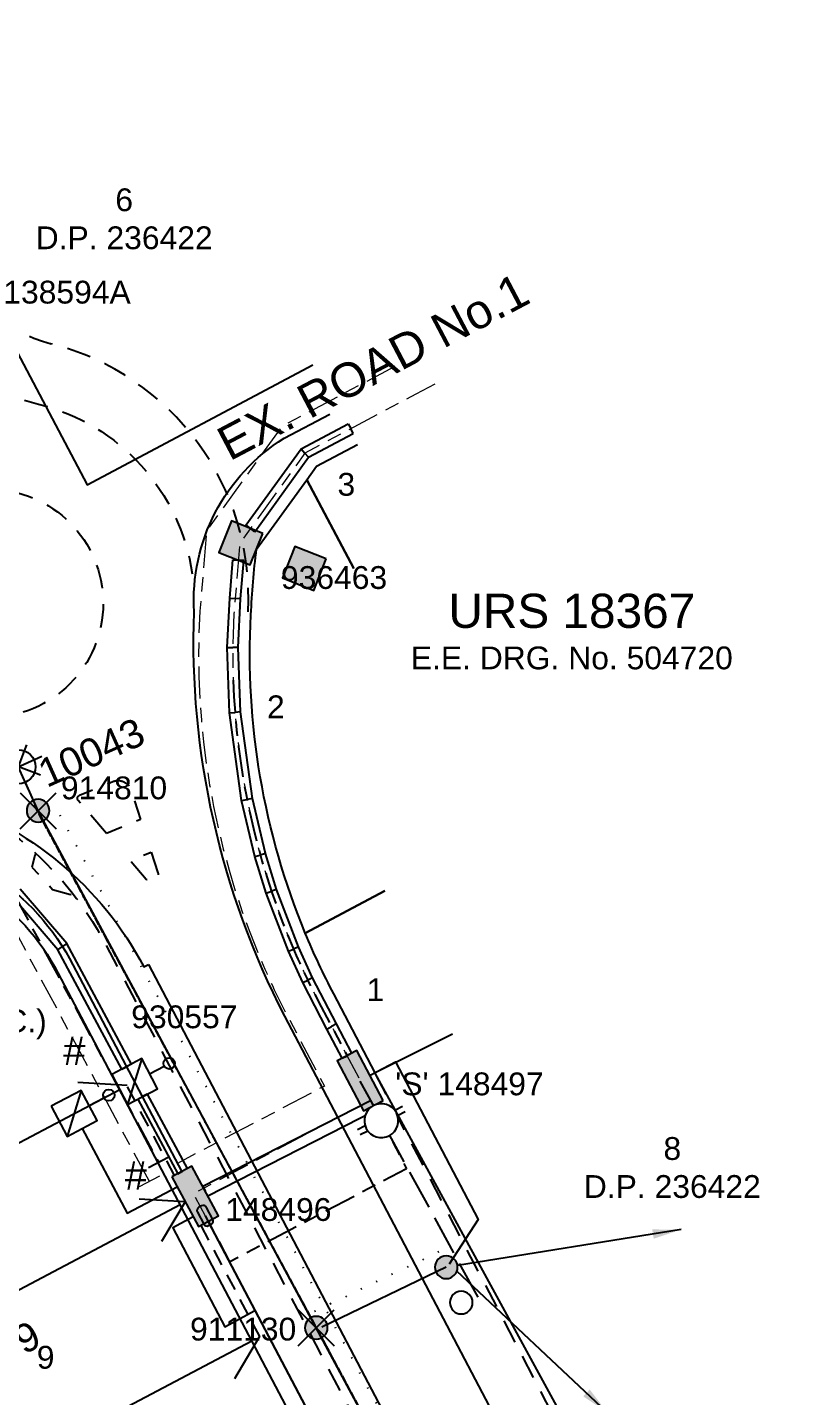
# Model space of a CAD drawing. Header units: metres. Extents: x 303535 to 303956, y 6270025 to 6270431.
# Drawn here: x 303746.4 to 303813.1, y 6270299.5 to 6270419.6 of the extents above; entities that cross this region are included whole.
import ezdxf
from ezdxf.enums import TextEntityAlignment as Align

# ---------------------------------------------------------------- set-up
doc = ezdxf.new("R2010")
doc.units = ezdxf.units.M
doc.header["$LTSCALE"] = 0.7
for name, pattern in [('A', [0]), ('Cable Exist OH', [1, 1, 0]), ('Cable Exist UG', [8.2, 4, -1.2, 1.8, -1.2]), ('Cable Remove', [2, 0, -2]), ('CENTERX2', [101.6, 63.5, -12.7, 12.7, -12.7]), ('Dash', [5, 3, -2]), ('IE Trench LV', [6.5, 5, -1.5])]:
    doc.linetypes.add(name, pattern=pattern)
doc.layers.get('0').update_dxf_attribs({"color": 6})
for name, color, linetype in [('_User Miscellaneous1', 3, 'Continuous'), ('_User Miscellaneous11', 7, 'Continuous'), ('_User Miscellaneous6', 7, 'Continuous'), ('_User Miscellaneous7', 150, 'Continuous'), ('_User Miscellaneous8', 7, 'Continuous'), ('_User Miscellaneous9', 8, 'Continuous'), ('_User_HV_Exist', 7, 'Continuous'), ('_User_LV_Exist', 7, 'Continuous'), ('Cadastre Developer_SP_NEW', 4, 'Continuous'), ('Cadastre Land Parcels_SP_EXT', 4, 'Continuous'), ('Cadastre Roads_SP_NEW', 8, 'Continuous'), ('Equip_HV_NEW', 1, 'Continuous'), ('Equip_LV_NEW', 5, 'Continuous'), ('Equip_SP_HV_NEW', 7, 'Continuous'), ('Equip_SP_SL_MOD', 70, 'Continuous'), ('Mains_HV_EXT', 12, 'Continuous'), ('Mains_HV_NEW_U72', 2, 'Continuous'), ('Mains_LV_EXT', 160, 'Continuous'), ('Mains_LV_NEW_R6', 2, 'Continuous'), ('Mains_LV_NEW_R94', 2, 'Continuous'), ('Mains_LV_NEW_T84', 2, 'Continuous'), ('Mains_SL_EXT', 70, 'Continuous'), ('OH_Details_SP_MISC', 6, 'Continuous'), ('Services_SP_NEW_UG', 2, 'Continuous'), ('SupportsOH_SP_TR_HV_LV_SL_EXT', 7, 'Continuous'), ('SupportsOH_SP_TR_HV_LV_SL_MOD', 70, 'Continuous'), ('SupportsOH_SP_TR_HV_LV_SL_NEW', 2, 'Continuous'), ('SupportsUG_SP_LV_EXT', 7, 'Continuous'), ('SupportsUG_SP_LV_SL_EXT', 7, 'Continuous'), ('SupportsUG_SP_LV_SL_NEW', 2, 'Continuous'), ('Trench_SP_NEW', 2, 'Continuous'), ('UG_Details_SP_MISC', 7, 'Continuous')]:
    doc.layers.add(name, color=color, linetype=linetype)
doc.layers.add('_User Miscellaneous5', color=7, linetype='Continuous', lineweight=35)
doc.layers.add('_User Notes', color=7, linetype='Continuous', plot=False)
doc.layers.add('Features_HIDE', color=1, linetype='Continuous', plot=False)
doc.styles.add('ARIAL', font='arial.ttf', dxfattribs={"height": 2})
doc.styles.add('ARIAL 2.5', font='arial.ttf', dxfattribs={"height": 2.5})
doc.styles.add('COLUMN_LABEL', font='arial.ttf')
doc.styles.add('iecARIAL', font='arial.ttf', dxfattribs={"height": 2})
doc.styles.add('POLE_LABEL', font='arial.ttf')
doc.styles.add('SL_LABEL', font='arial.ttf')
doc.styles.get("Standard").update_dxf_attribs({"font": 'arial.ttf'})
doc.styles.add('style1', font='iso3098b.shx')
doc.styles.add('SWG_LABEL', font='arial.ttf')
doc.styles.add('SWITCH_LABEL', font='arial.ttf', dxfattribs={"height": 2.5})
doc.linetypes.add('Cable 1', pattern='A,10,-0.1,["//",style1,S=2.5,R=0,X=0.35,Y=-1.25],-5', length=15.1)
doc.linetypes.add('Cable New UG', pattern='A,8,-1,["x",style1,S=3.5,R=0,X=0.35,Y=-1],-3.5', length=12.5)
doc.linetypes.add('Cable Z', pattern='A,8,-1,["Z",Standard,S=2.5,R=0,X=0.35,Y=-1.25],-3.5', length=12.5)
doc.linetypes.add('IE Trench HV', pattern='A,8,-2,["/",style1,S=2.5,R=0,X=0.1,Y=-1],-4.5', length=14.5)
doc.dimstyles.new('DIM 1000', dxfattribs={"dimtxt": 2.5, "dimasz": 2.5, "dimexe": 1, "dimexo": 1, "dimgap": 1, "dimtad": 1, "dimdec": 0, "dimzin": 0, "dimdsep": 46, "dimtxsty": 'ARIAL 2.5', "dimcen": 1, "dimclrd": 3, "dimclre": 3, "dimclrt": 7, "dimadec": 0, "dimazin": 0, "dimtfac": 1, "dimtdec": 0, "dimtix": 1, "dimtmove": 0, "dimatfit": 3, "dimfxl": 1, "dimtolj": 1, "dimtzin": 0, "dimarcsym": 0})

# ---------------------------------------------------------------- blocks, each defined once
blk = doc.blocks.new('POLE_EXT')
blk.add_hatch(color=256).paths.add_polyline_path([(-1, 0, 1), (1, 0, 1)])
blk.add_lwpolyline([(-1, 0, 1), (1, 0, 1)], format="xyb", close=True)
for tag, height, flags, p in [('pNumber', 2.5, 8, (-17.84, 2.07)), ('OWNED_BY', 0.2, 9, (1.35, -0.4)), ('SPECIAL_USE', 0.2, 9, (1.35, -0.8)), ('STATE', 0.2, 9, (1.35, -1)), ('PARENT', 0.2, 9, (1.35, -0.6)), ('USAGE', 0.2, 9, (1.35, -1.2)), ('cLV', 0.2, 9, (1.35, -1.4)), ('hDepth', 0.2, 9, (1.35, -1.6)), ('hDia', 0.2, 9, (1.35, -1.8)), ('cHV', 0.2, 9, (1.35, -2)), ('LBRACKET', 0.2, 9, (1.35, -2.2)), ('LExisting', 0.2, 9, (1.35, -2.4)), ('cLinedev', 0.2, 9, (1.35, -3.4)), ('LANTNUMBER', 0.2, 9, (1.35, -2.6)), ('LOther', 0.2, 9, (1.35, -2.8)), ('LRemove', 0.2, 9, (1.35, -3)), ('LEGEND', 0.2, 9, (1.35, -3.2)), ('LOCATION', 0.2, 9, (1.35, -3.6)), ('pExisting', 0.2, 9, (1.35, -3.8)), ('pFooting', 0.2, 9, (1.35, -4.4)), ('pNew', 0.2, 9, (1.35, -4.6)), ('PFNUMBER', 0.2, 9, (1.35, -4)), ('NEWPFNUMBER', 0.2, 9, (1.35, -4.2)), ('pRelocate', 0.2, 9, (1.35, -5)), ('pRemove', 0.2, 9, (1.35, -5.2)), ('pReplace', 0.2, 9, (1.35, -5.4)), ('pStay', 0.2, 9, (1.35, -5.6)), ('pType', 0.2, 9, (1.35, -5.8)), ('cspan', 0.2, 9, (1.35, -6)), ('STREETNAME', 0.2, 9, (1.35, -6.2)), ('SUBURB', 0.2, 9, (1.35, -6.4)), ('OPERATED_BY', 0.2, 9, (1.36, -7.01)), ('NOTES', 0.2, 9, (1.35, -6.6)), ('MAINTAINED_BY', 0.2, 9, (1.36, -6.81))]:
    blk.add_attdef(tag, text='', height=height, dxfattribs=dict(flags=flags)).set_placement(p, align=Align.MIDDLE_LEFT)
at = {"style": 'POLE_LABEL', "flags": 9}
for tag, height, p in [('ASSET_NUM', 2.5, (2, 2)), ('STRUCTURE_PLANT_NUMBER', 0.2, (1.35, 0.03)), ('STREET_CODE', 0.2, (1.35, -0.2))]:
    blk.add_attdef(tag, text='', height=height, dxfattribs=at).set_placement(p, align=Align.MIDDLE_LEFT)
at = {"flags": 1}
blk.add_attdef('Z', (1.35, -7.33), '', height=0.2, dxfattribs=at)
blk = doc.blocks.new('PILLAR_EXT')
blk.add_hatch(color=256).paths.add_polyline_path([(-2.475, 2.49), (-2.475, 0.51), (2.475, 0.51), (2.475, 2.49)])
blk.add_lwpolyline([(-2.475, 0.51), (2.475, 0.51), (2.475, 2.49), (-2.475, 2.49)], close=True)
for tag, p, flags in [('OWNED_BY', (0, 1.3), 9), ('STATE', (0, 1.1), 9), ('SUPPORT_TYPE', (0, 0.9), 9), ('USAGE', (0, 0.7), 9), ('LEGEND', (0, 0.5), 9), ('LOCATION', (0, 0.3), 9), ('NOTES', (0, 0.1), 9), ('PARENT', (0, -0.1), 9), ('STREETNAME', (0, -0.3), 9), ('SUBURB', (0, -0.5), 1)]:
    blk.add_attdef(tag, p, '', height=0.2, dxfattribs=dict(flags=flags))
at = {"layer": '_User Miscellaneous6', "style": 'ARIAL', "flags": 8}
blk.add_attdef('ASSET_NUM', text='', height=2, dxfattribs=at).set_placement((1.5, 7.5), align=Align.TOP_LEFT)
blk = doc.blocks.new('*U62')
at = {"layer": '_User Miscellaneous7', "lineweight": -3}
for points in [[(0, -3.03), (0, -1.58)], [(-1.49, -3.03), (1.5, -6.01)]]:
    blk.add_lwpolyline(points, dxfattribs=at)
blk.add_lwpolyline([(-1.49, -6), (1.49, -6), (1.49, -3.03), (-1.49, -3.03)], close=True, dxfattribs=at)
blk.add_circle((0, -1.08), 0.5, dxfattribs=at)
at = {"layer": '_User Miscellaneous8', "color": 2, "lineweight": -3}
blk.add_lwpolyline([(-1.49, 0), (1.49, 0), (1.49, 2.97), (-1.49, 2.97)], close=True, dxfattribs=at)
at = {"layer": '_User Miscellaneous9', "color": 2, "lineweight": -3}
blk.add_lwpolyline([(-1.49, 2.97), (1.5, -0.01)], dxfattribs=at)
at = {"style": 'POLE_LABEL', "flags": 9}
blk.add_attdef('STRUCTURE_PLANT_NUMBER', text='', height=0.2, dxfattribs=at).set_placement((1.64, 1.73), align=Align.MIDDLE_LEFT)
for tag, flags, p in [('STREET_CODE', 9, (1.64, 1.49)), ('COLUMN_TYPE', 9, (1.64, 1.29)), ('OWNED_BY', 9, (1.64, 1.09)), ('OPERATED_BY', 9, (1.64, 0.89)), ('STATE', 9, (1.64, 0.49)), ('MAINTAINED_BY', 9, (1.64, 0.69)), ('USAGE', 9, (1.64, 0.29)), ('LEGEND', 9, (1.64, 0.09)), ('SUBURB', 9, (1.64, -0.31)), ('STREETNAME', 9, (1.64, -0.51)), ('PARENT', 9, (1.64, -0.11)), ('LOCATION', 9, (1.64, -0.71)), ('NOTES', 9, (1.64, -0.91)), ('LABEL_ALIGNMENT', 9, (1.64, -1.11)), ('Z', 1, (1.64, -1.31))]:
    blk.add_attdef(tag, text='', height=0.2, dxfattribs=dict(flags=flags)).set_placement(p, align=Align.MIDDLE_LEFT)
at = {"layer": '_User Miscellaneous5', "style": 'ARIAL', "flags": 8}
blk.add_attdef('ASSET_NUM', text='', height=2, dxfattribs=at).set_placement((2, 3.49), align=Align.MIDDLE_LEFT)
blk = doc.blocks.new('*U61')
at = {"layer": '_User Miscellaneous8', "color": 2}
blk.add_line((0, 0), (0, 1.45), dxfattribs=at)
blk.add_circle((0, 1.95), 0.5, dxfattribs=at)
for tag, p, flags in [('Z', (0, 0), 1), ('OPERATED_BY', (0, -9.61), 9)]:
    blk.add_attdef(tag, p, '', height=0.2, dxfattribs=dict(flags=flags))
at = {"style": 'SL_LABEL', "flags": 9}
blk.add_attdef('STREET_CODE', text='', height=0.2, dxfattribs=at).set_placement((0, -0.2), align=Align.MIDDLE_LEFT)
at = {"flags": 9}
for tag, p in [('CONSTRUCTED_VOLTAGE', (0, -0.4)), ('CONTROL_TYPE', (0, -0.6)), ('LANTERN_PURPOSE', (0, -0.8)), ('LANTERN_TYPE', (0, -1)), ('NO_PHASES', (0, -1.2)), ('OPERATING_VOLTAGE', (0, -1.4)), ('ORIENTATION', (0, -1.6)), ('OWNED_BY', (0, -1.8)), ('STATE', (0, -2)), ('CEXIST', (0, -2.4)), ('USAGE', (0, -2.2)), ('CNEW', (0, -2.6)), ('CNUMBER', (0, -2.8)), ('CREMOVE', (0, -3)), ('CREPLACE', (0, -3.2)), ('LKINGHEIGHT', (0, -3.4)), ('LBRACKET', (0, -3.6)), ('LBRACKETVOCAB', (0, -3.8)), ('LCATEGORY', (0, -4)), ('LCHARGE1', (0, -4.2)), ('LCHARGE1PERCENT', (0, -4.4)), ('LCHARGE2', (0, -4.6)), ('LCHARGE2PERCENT', (0, -4.8)), ('LCHARGE3', (0, -5)), ('LCHARGE3PERCENT', (0, -5.2)), ('LEXIST', (0, -5.4)), ('LLAMP', (0, -5.6)), ('LLAMPVOCAB', (0, -5.8)), ('LMAST', (0, -6)), ('LMASTVOCAB', (0, -6.2)), ('LNEW', (0, -6.4)), ('LANTNUMBER', (0, -6.6)), ('LOUTREACH', (0, -7)), ('LOUTREACHVOCAB', (0, -7.2)), ('LRATECODE', (0, -7.4)), ('LREMOVE', (0, -7.6)), ('LREPLACE', (0, -7.8)), ('LTYPE', (0, -8)), ('LTYPEVOCAB', (0, -8.2)), ('LEGEND', (0, -8.4)), ('SUBURB', (0, -8.6)), ('STREETNAME', (0, -8.8)), ('LOCATION', (0, -9)), ('NOTES', (0, -9.2)), ('MAINTAINED_BY', (0, -9.86))]:
    blk.add_attdef(tag, text='', height=0.2, dxfattribs=at).set_placement(p, align=Align.MIDDLE_LEFT)
at = {"layer": '_User Notes', "style": 'SL_LABEL', "flags": 8}
blk.add_attdef('ASSET_NUM', text='', height=2.5, dxfattribs=at).set_placement((2, 2), align=Align.MIDDLE_LEFT)
at = {"layer": '_User Notes', "flags": 8}
blk.add_attdef('LNUMBER', text='', height=2.5, dxfattribs=at).set_placement((1.2, -2.8), align=Align.MIDDLE_LEFT)
blk = doc.blocks.new('POLE_DEL')
h = blk.add_hatch(color=256)
edge = h.paths.add_edge_path()
edge.add_arc((0, 0), 1, 180, 360)
edge.add_arc((0, 0), 1, 0, 180)
blk.add_lwpolyline([(-1, 0, 1), (1, 0, 1)], format="xyb", close=True)
at = {"layer": '_User Miscellaneous11', "color": 2}
for p, q in [((-1.58, 1.58), (1.58, -1.58)), ((-1.58, -1.58), (1.58, 1.58))]:
    blk.add_line(p, q, dxfattribs=at)
for tag, height, flags, p in [('pNumber', 2.5, 8, (0, 2.07)), ('OWNED_BY', 0.2, 9, (0, -0.4)), ('SPECIAL_USE', 0.2, 9, (0, -0.6)), ('STATE', 0.2, 9, (0, -0.8)), ('cLV', 0.2, 9, (0, -1.2)), ('USAGE', 0.2, 9, (0, -1)), ('cHV', 0.2, 9, (0, -1.8)), ('hDepth', 0.2, 9, (0, -1.4)), ('hDia', 0.2, 9, (0, -1.6)), ('LBRACKET', 0.2, 9, (0, -2)), ('LExisting', 0.2, 9, (0, -2.2)), ('LANTNUMBER', 0.2, 9, (0, -2.4)), ('cLinedev', 0.2, 9, (0, -3.2)), ('LOther', 0.2, 9, (0, -2.6)), ('LRemove', 0.2, 9, (0, -2.8)), ('LEGEND', 0.2, 9, (0, -3)), ('pExisting', 0.2, 9, (0, -3.4)), ('PFNUMBER', 0.2, 9, (0, -3.6)), ('NEWPFNUMBER', 0.2, 9, (0, -3.8)), ('pFooting', 0.2, 9, (0, -4)), ('pNew', 0.2, 9, (0, -4.2)), ('pRelocate', 0.2, 9, (0, -4.6)), ('pRemove', 0.2, 9, (0, -4.8)), ('cspan', 0.2, 9, (0, -5.6)), ('SUBURB', 0.2, 9, (0, -5.8)), ('STREETNAME', 0.2, 9, (0, -6)), ('pReplace', 0.2, 9, (0, -5)), ('pStay', 0.2, 9, (0, -5.2)), ('pType', 0.2, 9, (0, -5.4)), ('LOCATION', 0.2, 9, (0, -6.2)), ('NOTES', 0.2, 9, (0, -6.4))]:
    blk.add_attdef(tag, text='', height=height, dxfattribs=dict(flags=flags)).set_placement(p, align=Align.MIDDLE_LEFT)
at = {"flags": 1}
blk.add_attdef('Z', (0, 0), '', height=0.2, dxfattribs=at)
at = {"style": 'POLE_LABEL', "flags": 9}
blk.add_attdef('STREET_CODE', text='', height=0.2, dxfattribs=at).set_placement((0, -0.2), align=Align.MIDDLE_LEFT)
at = {"layer": 'Features_HIDE', "style": 'POLE_LABEL', "flags": 8}
blk.add_attdef('ASSET_NUM', text='', height=2, dxfattribs=at).set_placement((2, 2), align=Align.MIDDLE_LEFT)
blk = doc.blocks.new('A$C1B2C29DD')
at = {"layer": 'Services_SP_NEW_UG', "color": 2, "flags": 128}
for points in [[(0, 0), (-2.1, 3.44)], [(0, 0), (2.1, 3.44)]]:
    blk.add_lwpolyline(points, dxfattribs=at)
blk = doc.blocks.new('*U87')
at = {"layer": 'Services_SP_NEW_UG', "color": 2, "flags": 128}
blk.add_lwpolyline([(-13.5, -0.75), (-15.75, 2.93)], dxfattribs=at)
at = {"layer": 'Services_SP_NEW_UG', "color": 2, "linetype": 'Dash', "ltscale": 0.7, "flags": 128}
blk.add_lwpolyline([(-2.47, -0.75), (-13.5, -0.75)], dxfattribs=at)
blk = doc.blocks.new('*U88')
at = {"layer": 'Services_SP_NEW_UG', "color": 2, "flags": 128}
blk.add_lwpolyline([(11.4, -0.75), (13.65, 2.93)], dxfattribs=at)
at = {"layer": 'Services_SP_NEW_UG', "color": 2, "linetype": 'Dash', "ltscale": 0.7, "flags": 128}
blk.add_lwpolyline([(2.47, -0.75), (11.4, -0.75)], dxfattribs=at)
blk = doc.blocks.new('*U173')
for p, q in [((0, 1.97), (0, 6.47)), ((-1.06, 5.28), (-1.46, 5.68)), ((1.06, 5.28), (1.46, 5.68)), ((-2.25, 4.22), (2.25, 4.22)), ((-1.46, 2.76), (-1.06, 3.16)), ((0, 0), (0, 2.72)), ((1.46, 2.76), (1.06, 3.16)), ((0, 0), (0, 0))]:
    blk.add_line(p, q)
blk.add_circle((0, 4.22), 1.5)
at = {"layer": '_User Miscellaneous11'}
for p, q in [((1.06, 3.16), (-1.06, 5.28)), ((-1.06, 3.16), (1.06, 5.28))]:
    blk.add_line(p, q, dxfattribs=at)
at = {"style": 'iecARIAL', "flags": 8}
blk.add_attdef('ASSET_NUM', (1.5, 1.5), '', height=2.5, dxfattribs=at)
for tag, p, height, flags in [('CONSTRUCTED_VOLTAGE', (0, -0.2), 0.2, 9), ('CONTROL_TYPE', (0, -0.4), 0.2, 9), ('OPERATING_VOLTAGE', (0, -1.2), 0.2, 9), ('ORIENTATION', (0, -1.4), 0.2, 9), ('LANTERN_PURPOSE', (0, -0.6), 0.2, 9), ('LANTERN_TYPE', (0, -0.8), 0.2, 9), ('NO_PHASES', (0, -1), 0.2, 9), ('LNUMBER', (1.2, -2.8), 2.5, 8), ('OWNED_BY', (0, -1.6), 0.2, 9), ('STATE', (0, -1.8), 0.2, 9), ('CEXIST', (0, -2.2), 0.2, 9), ('CNEW', (0, -2.4), 0.2, 9), ('CNUMBER', (0, -2.6), 0.2, 9), ('USAGE', (0, -2), 0.2, 9), ('CREMOVE', (0, -2.8), 0.2, 9), ('CREPLACE', (0, -3), 0.2, 9), ('LKINGHEIGHT', (0, -3.2), 0.2, 9), ('LBRACKET', (0, -3.4), 0.2, 9), ('LBRACKETVOCAB', (0, -3.6), 0.2, 9), ('LCATEGORY', (0, -3.8), 0.2, 9), ('LCHARGE1', (0, -4), 0.2, 9), ('LCHARGE1PERCENT', (0, -4.2), 0.2, 9), ('LCHARGE2', (0, -4.4), 0.2, 9), ('LCHARGE2PERCENT', (0, -4.6), 0.2, 9), ('LCHARGE3', (0, -4.8), 0.2, 9), ('LCHARGE3PERCENT', (0, -5), 0.2, 9), ('LEXIST', (0, -5.2), 0.2, 9), ('LLAMP', (0, -5.4), 0.2, 9), ('LLAMPVOCAB', (0, -5.6), 0.2, 9), ('LMAST', (0, -5.8), 0.2, 9), ('LMASTVOCAB', (0, -6), 0.2, 9), ('LNEW', (0, -6.2), 0.2, 9), ('LANTNUMBER', (0, -6.4), 0.2, 9), ('LOUTREACH', (0, -6.8), 0.2, 9), ('LOUTREACHVOCAB', (0, -7), 0.2, 9), ('LRATECODE', (0, -7.2), 0.2, 9), ('LREMOVE', (0, -7.4), 0.2, 9), ('LREPLACE', (0, -7.6), 0.2, 9), ('LTYPE', (0, -7.8), 0.2, 9), ('LTYPEVOCAB', (0, -8), 0.2, 9), ('LEGEND', (0, -8.2), 0.2, 9), ('LOCATION', (0, -8.4), 0.2, 9), ('NOTES', (0, -8.6), 0.2, 9), ('STREETNAME', (0, -8.8), 0.2, 9), ('SUBURB', (0, -9), 0.2, 1)]:
    blk.add_attdef(tag, p, '', height=height, dxfattribs=dict(flags=flags))
blk = doc.blocks.new('*U156')
for p, q in [((-1.6, 0), (-1.6, 45.09)), ((-1.6, 45.09), (-0.8, 45.09)), ((0, 45.09), (-0.8, 45.09)), ((0, 0), (0, 45.09)), ((-1.6, 0), (-0.8, 0)), ((0, 0), (-0.8, 0))]:
    blk.add_line(p, q)
at = {"style": 'ARIAL'}
blk.add_attdef('SWG_TYPE', text='', height=1.8, rotation=90, dxfattribs=at).set_placement((-0.8, 45.83), align=Align.MIDDLE_LEFT)
blk.add_attdef('SUB_TYPE', text='', height=1.8, rotation=90, dxfattribs=at).set_placement((-0.8, -0.76), align=Align.MIDDLE_RIGHT)
blk = doc.blocks.new('SWG_SIE_SU_NEW')
blk.add_line((5.81, 0.79), (1.59, 1.94))
at = {"linetype": 'A', "lineweight": 0}
for p, q in [((7.98, 0.35), (7.98, -0.37)), ((8.18, -0.58), (8.18, 0.56)), ((8.38, 0.66), (8.38, -0.68)), ((8.58, -0.71), (8.58, 0.69)), ((8.78, 0.66), (8.78, -0.68)), ((8.98, -0.59), (8.98, 0.56)), ((9.18, 0.35), (9.18, -0.38))]:
    blk.add_line(p, q, dxfattribs=at)
at = {"linetype": 'Dash', "ltscale": 0.5}
blk.add_lwpolyline([(3.7, 1.36), (3.7, 4.73), (7.22, 4.73)], dxfattribs=at)
for points in [[(1, 0), (0, 0)], [(6.6, -0.01), (10.1, -0.01)]]:
    blk.add_lwpolyline(points)
for points in [[(1.8, -0.8, 1), (1.8, 0.8, 1)], [(5.8, -0.81, 1), (5.8, 0.79, 1)]]:
    blk.add_lwpolyline(points, format="xyb", close=True)
at = {"linetype": 'A', "lineweight": 0}
blk.add_circle((8.58, -0.01), 0.7, dxfattribs=at)
at = {"style": 'SWG_LABEL', "flags": 8}
blk.add_attdef('ASSET_NUM', text='', height=2, rotation=179.9544, dxfattribs=at).set_placement((-2.4, 0.01), align=Align.MIDDLE_LEFT)
at = {"flags": 1}
blk.add_attdef('Z', (0, 0), '', height=0.2, dxfattribs=at)
at = {"style": 'SWITCH_LABEL', "flags": 9}
blk.add_attdef('STREET_CODE', text='', height=0.2, dxfattribs=at).set_placement((0, 0), align=Align.MIDDLE_LEFT)
at = {"flags": 9}
for tag, p in [('ORIENTATION', (0, -0.2)), ('SUBURB', (0, -0.8)), ('STREETNAME', (0, -1)), ('PARENT', (0, -0.4)), ('USAGE', (0, -0.6)), ('LOCATION', (0, -1.2)), ('OPERATED_BY', (-0.01, -1.84)), ('OWNED_BY', (0, -1.62)), ('MAINTAINED_BY', (-0.01, -2.05)), ('NOTES', (0, -1.4))]:
    blk.add_attdef(tag, text='', height=0.2, dxfattribs=at).set_placement(p, align=Align.MIDDLE_LEFT)
blk = doc.blocks.new('POLE_NEW')
at = {"lineweight": -3}
blk.add_lwpolyline([(-1, 0, 1), (1, 0, 1)], format="xyb", close=True, dxfattribs=at)
for tag, height, flags, p in [('pNumber', 2.5, 8, (-17.84, 2.07)), ('OWNED_BY', 0.2, 9, (1.15, -0.4)), ('SPECIAL_USE', 0.2, 9, (1.15, -0.8)), ('STATE', 0.2, 9, (1.15, -1)), ('PARENT', 0.2, 9, (1.15, -0.6)), ('USAGE', 0.2, 9, (1.15, -1.2)), ('cLV', 0.2, 9, (1.15, -1.4)), ('hDepth', 0.2, 9, (1.15, -1.6)), ('hDia', 0.2, 9, (1.15, -1.8)), ('cHV', 0.2, 9, (1.15, -2)), ('LBRACKET', 0.2, 9, (1.15, -2.2)), ('LExisting', 0.2, 9, (1.15, -2.4)), ('cLinedev', 0.2, 9, (1.15, -3.4)), ('pExisting', 0.2, 9, (1.15, -3.6)), ('LANTNUMBER', 0.2, 9, (1.15, -2.6)), ('LOther', 0.2, 9, (1.15, -2.8)), ('LRemove', 0.2, 9, (1.15, -3)), ('LEGEND', 0.2, 9, (1.15, -3.2)), ('pFooting', 0.2, 9, (1.15, -4.2)), ('pNew', 0.2, 9, (1.15, -4.4)), ('pRelocate', 0.2, 9, (1.15, -4.8)), ('PFNUMBER', 0.2, 9, (1.15, -3.8)), ('NEWPFNUMBER', 0.2, 9, (1.15, -4)), ('pRemove', 0.2, 9, (1.15, -5)), ('pReplace', 0.2, 9, (1.15, -5.2)), ('pStay', 0.2, 9, (1.15, -5.4)), ('pType', 0.2, 9, (1.15, -5.6)), ('cspan', 0.2, 9, (1.15, -5.8)), ('SUBURB', 0.2, 9, (1.15, -6)), ('STREETNAME', 0.2, 9, (1.15, -6.2)), ('OPERATED_BY', 0.2, 9, (1.15, -6.89)), ('LOCATION', 0.2, 9, (1.15, -6.4)), ('NOTES', 0.2, 9, (1.15, -6.6)), ('MAINTAINED_BY', 0.2, 9, (1.15, -7.22))]:
    blk.add_attdef(tag, text='', height=height, dxfattribs=dict(flags=flags)).set_placement(p, align=Align.MIDDLE_LEFT)
at = {"style": 'POLE_LABEL'}
for tag, height, flags, p in [('ASSET_NUM', 2.5, 8, (2, 2)), ('STRUCTURE_PLANT_NUMBER', 0.2, 9, (1.15, 0.09)), ('STREET_CODE', 0.2, 9, (1.15, -0.2))]:
    blk.add_attdef(tag, text='', height=height, dxfattribs=dict(at, flags=flags)).set_placement(p, align=Align.MIDDLE_LEFT)
at = {"flags": 1}
blk.add_attdef('Z', (1.15, -7.59), '', height=0.2, dxfattribs=at)
blk = doc.blocks.new('*U53')
at = {"layer": '_User Miscellaneous7'}
blk.add_hatch(color=256, dxfattribs=at).paths.add_polyline_path([(-1.49, -7.49), (1.48, -7.49), (1.48, -4.52), (-1.49, -4.52)])
at = {"layer": '_User Miscellaneous8'}
blk.add_hatch(color=256, dxfattribs=at).paths.add_polyline_path([(-1.49, -1.49), (1.48, -1.49), (1.48, 1.48), (-1.49, 1.48)])
at = {"layer": '_User Miscellaneous7'}
blk.add_lwpolyline([(1.48, -7.49), (1.48, -4.52), (-1.49, -4.52), (-1.49, -7.49)], close=True, dxfattribs=at)
at = {"layer": '_User Miscellaneous8'}
blk.add_lwpolyline([(1.48, -1.49), (1.48, 1.48), (-1.49, 1.48), (-1.49, -1.49)], close=True, dxfattribs=at)
at = {"flags": 9}
for tag, style, p in [('STRUCTURE_PLANT_NUMBER', 'POLE_LABEL', (1.81, 0.03)), ('STREET_CODE', 'COLUMN_LABEL', (1.81, -0.2))]:
    blk.add_attdef(tag, text='', height=0.2, dxfattribs=dict(at, style=style)).set_placement(p, align=Align.MIDDLE_LEFT)
for tag, p in [('COLUMN_TYPE', (1.81, -0.4)), ('OWNED_BY', (1.81, -0.6)), ('STATE', (1.81, -0.8)), ('USAGE', (1.81, -1)), ('LEGEND', (1.81, -1.2)), ('STREETNAME', (1.81, -1.6)), ('SUBURB', (1.81, -1.8)), ('LOCATION', (1.81, -1.4)), ('NOTES', (1.81, -2))]:
    blk.add_attdef(tag, text='', height=0.2, dxfattribs=at).set_placement(p, align=Align.MIDDLE_LEFT)
at = {"flags": 1}
blk.add_attdef('Z', (1.81, -2.35), '', height=0.2, dxfattribs=at)
at = {"layer": '_User Miscellaneous6', "style": 'ARIAL', "flags": 8}
blk.add_attdef('ASSET_NUM', text='', height=2, dxfattribs=at).set_placement((2, 2), align=Align.MIDDLE_LEFT)
blk = doc.blocks.new('*U150')
blk.add_wipeout([(-1.17, -0.57), (-1.28, -0.72), (-1.36, -0.89), (-1.43, -1.06), (-1.47, -1.25), (-1.49, -1.43), (-1.49, -1.62), (-1.46, -1.81), (-1.41, -1.99), (-1.34, -2.16), (-1.25, -2.32), (-1.13, -2.47), (-1, -2.61), (-0.86, -2.72), (-0.7, -2.82), (-0.53, -2.9), (-0.35, -2.95), (-0.16, -2.99), (0.03, -2.99), (0.21, -2.98), (0.4, -2.94), (0.57, -2.88), (0.74, -2.8), (0.9, -2.69), (1.04, -2.57), (1.17, -2.43), (1.28, -2.28), (1.36, -2.11), (1.43, -1.94), (1.47, -1.75), (1.49, -1.57), (1.49, -1.38), (1.46, -1.19), (1.41, -1.01), (1.34, -0.84), (1.25, -0.68), (1.13, -0.53), (1, -0.39), (0.86, -0.28), (0.7, -0.18), (0.53, -0.1), (0.35, -0.05), (0.16, -0.01), (-0.03, -0.01), (-0.21, -0.02), (-0.4, -0.06), (-0.57, -0.12), (-0.74, -0.2), (-0.9, -0.31), (-1.04, -0.43)])
for p, q in [((-1.47, -1.25), (-2.22, -1.25)), ((-1.47, -1.75), (-2.22, -1.75)), ((1.47, -1.25), (2.22, -1.25)), ((1.47, -1.75), (2.22, -1.75))]:
    blk.add_line(p, q)
blk.add_lwpolyline([(1.49, -1.5, 1), (-1.49, -1.5, 1)], format="xyb", close=True)
for tag, p, flags in [('ORIENTATION', (0, 0), 9), ('Z', (0, 0), 1), ('USAGE', (0, -0.2), 9), ('NOTES', (0, -0.4), 9)]:
    blk.add_attdef(tag, p, '', height=0.2, dxfattribs=dict(flags=flags))
blk = doc.blocks.new('HV_STJ_NEW')
blk.add_hatch(color=256).paths.add_polyline_path([(0.91, 0.13, 0.414214), (0.59, 0.45), (-0.59, 0.45, 0.414214), (-0.91, 0.13), (-0.91, -0.13, 0.414214), (-0.59, -0.45), (0.59, -0.45, 0.414214), (0.91, -0.13)])
blk.add_lwpolyline([(-0.91, 0.13), (-0.91, -0.13, 0.414214), (-0.59, -0.45), (0.59, -0.45, 0.414214), (0.91, -0.13), (0.91, 0.13, 0.414214), (0.59, 0.45), (-0.59, 0.45, 0.414214)], format="xyb", close=True)
for tag, flags, p in [('ORIENTATION', 9, (1.5, 0)), ('OWNED_BY', 9, (1.5, -0.8)), ('OPERATED_BY', 9, (1.5, -1)), ('USAGE', 9, (1.5, -0.2)), ('LEGEND', 9, (1.5, -0.4)), ('NOTES', 9, (1.5, -0.6)), ('MAINTAINED_BY', 9, (1.5, -1.2)), ('TYPE', 9, (1.5, -1.4)), ('OPERATING_VOLTAGE', 9, (1.5, -1.6)), ('CONSTRUCTED_VOLTAGE', 9, (1.5, -1.8)), ('Z', 1, (1.5, -2.2)), ('NUMBER_OF_PHASES', 9, (1.5, -2))]:
    blk.add_attdef(tag, text='', height=0.2, dxfattribs=dict(flags=flags)).set_placement(p, align=Align.MIDDLE_LEFT)

msp = doc.modelspace()

# ---------------------------------------------------------------- linework, layer by layer
at = {"layer": '_User Miscellaneous11', "color": 7, "linetype": 'Cable Remove', "flags": 128}
for points in [[(303853.72, 6270156.19), (303821.82, 6270215.52), (303797.77, 6270260.35), (303773.09, 6270306.26), (303748.68, 6270351.61)], [(303782.53, 6270312.21), (303771.61, 6270306.97)]]:
    msp.add_lwpolyline(points, dxfattribs=at)
at = {"layer": '_User_HV_Exist', "color": 8, "linetype": 'Cable Exist UG', "lineweight": 0, "flags": 128}
for points in [[(303757.12, 6270318.39), (303741.25, 6270348.01)], [(303758, 6270318.85), (303756.24, 6270317.92)]]:
    msp.add_lwpolyline(points, dxfattribs=at)
at = {"layer": '_User_LV_Exist', "color": 8, "linetype": 'Cable Exist UG', "flags": 128}
for points in [[(303715.99, 6270407), (303715.99, 6270407), (303721.03, 6270397.31), (303728.31, 6270383.3), (303725.08, 6270372.99), (303723.42, 6270372.12), (303735.07, 6270349.96), (303740.38, 6270352.57), (303757.94, 6270320.05)], [(303758.82, 6270320.52), (303757.05, 6270319.59)]]:
    msp.add_lwpolyline(points, dxfattribs=at)
at = {"layer": '_User_LV_Exist', "color": 7, "linetype": 'Cable Exist UG', "flags": 128}
msp.add_lwpolyline([(303764.48, 6270362.35, 0.089553), (303769.42, 6270339.6, 0.023057), (303771.98, 6270334.13), (303774.47, 6270329.42)], format="xyb", dxfattribs=at)
msp.add_lwpolyline([(303776.78, 6270325.04), (303779.7, 6270319.5), (303764.19, 6270311.34), (303762.31, 6270314.89)], dxfattribs=at)
at = {"layer": 'Cadastre Developer_SP_NEW', "color": 8, "linetype": 'Dash'}
msp.add_line((303776.91, 6270327.89), (303817.42, 6270250.1), dxfattribs=at)
at = {"layer": 'Cadastre Developer_SP_NEW'}
for p, q in [((303692.61, 6270293.77), (303754.52, 6270326.45)), ((303698.64, 6270284.06), (303759.82, 6270316.36)), ((303708.34, 6270273.92), (303766.11, 6270304.41))]:
    msp.add_line(p, q, dxfattribs=at)
at = {"layer": 'Cadastre Developer_SP_NEW', "color": 8, "linetype": 'Dash', "flags": 128}
msp.add_lwpolyline([(303738.75, 6270399.22, 0.191723), (303748.49, 6270391.86)], format="xyb", dxfattribs=at)
at = {"layer": 'Cadastre Developer_SP_NEW'}
msp.add_lwpolyline([(303775.07, 6270372.15), (303770.93, 6270379.93), (303771.78, 6270381.11), (303775.4, 6270383.03)], dxfattribs=at)
for points in [[(303777.78, 6270343.87), (303770.8, 6270340.17, -0.112032), (303766.04, 6270368.09, -0.022186), (303766.53, 6270373.84), (303770.93, 6270379.93), (303775.07, 6270372.15)], [(303783.73, 6270331.31), (303776.95, 6270327.92), (303773.31, 6270334.83, -0.023057), (303770.8, 6270340.17), (303777.78, 6270343.87)]]:
    msp.add_lwpolyline(points, format="xyb", dxfattribs=at)
at = {"layer": 'Cadastre Developer_SP_NEW', "flags": 128}
msp.add_lwpolyline([(303714.54, 6270337.15, -0.077875), (303737.96, 6270345.19, -0.182963), (303741.86, 6270344.46, -0.127361), (303748.8, 6270337.22), (303799.62, 6270240.73), (303853.2, 6270138.93), (303851.1, 6270132.17), (303806.89, 6270108.83), (303800.14, 6270110.92), (303726.92, 6270250.04, 0.093335), (303707.14, 6270274.98, -0.093335), (303693.34, 6270292.38), (303681.84, 6270314.24), (303683.93, 6270321)], format="xyb", close=True, dxfattribs=at)
at = {"layer": 'Cadastre Developer_SP_NEW', "color": 8, "linetype": 'Dash'}
msp.add_arc((303742.82, 6270369.57), 23, 356.9554, 75.7367, dxfattribs=at)
at = {"layer": 'Cadastre Land Parcels_SP_EXT', "linetype": 'Continuous'}
msp.add_line((303776.91, 6270327.89), (303801.82, 6270282.3), dxfattribs=at)
msp.add_lwpolyline([(303730.44, 6270419.6), (303751.67, 6270379.49), (303771.48, 6270390)], dxfattribs=at)
at = {"layer": 'Cadastre Roads_SP_NEW', "color": 8, "linetype": 'Dash', "flags": 128}
for points in [[(303723.93, 6270416.99), (303734.45, 6270396.75, 0.215531), (303747.39, 6270386.56), (303747.39, 6270386.56, -0.305065), (303760.88, 6270371.67, -0.305065)], [(303733.07, 6270369.09, -1), (303753.07, 6270369.09, -1), (303733.07, 6270369.09)], [(303704.04, 6270343.44), (303704.04, 6270343.44, -0.12509), (303737.57, 6270351.5), (303737.62, 6270351.5, -0.154553), (303744.79, 6270349.12), (303745.08, 6270348.91, -0.000002), (303745.08, 6270348.91, -0.108153), (303753.33, 6270339.09)]]:
    msp.add_lwpolyline(points, format="xyb", dxfattribs=at)
at = {"layer": 'Cadastre Roads_SP_NEW'}
msp.add_lwpolyline([(303769.02, 6270332.88), (303769.02, 6270332.88, -0.129312), (303761.05, 6270368.34, -0.275705), (303768.95, 6270383.57), (303772.95, 6270385.69)], format="xyb", dxfattribs=at)
at = {"layer": 'Cadastre Roads_SP_NEW', "flags": 128}
for points in [[(303679.05, 6270330.28), (303716.1, 6270349.79, -0.414583), (303756.64, 6270337.2), (303757.04, 6270337.41)], [(303896.67, 6270090.07, -0.007232), (303892.6, 6270097.55), (303769.02, 6270332.88)]]:
    msp.add_lwpolyline(points, format="xyb", dxfattribs=at)
at = {"layer": 'Cadastre Roads_SP_NEW', "color": 8, "linetype": 'Dash', "flags": 128}
for points in [[(303753.36, 6270348.91), (303750.88, 6270351.79, -0.512166), (303751, 6270352.26), (303753.91, 6270353.46, -0.43614), (303755.51, 6270352.72), (303756.35, 6270350.13)], [(303757.28, 6270347.27), (303757.87, 6270345.44, -0.818959), (303756.85, 6270344.86), (303755.43, 6270346.51)]]:
    msp.add_lwpolyline(points, format="xyb", close=True, dxfattribs=at)
for points in [[(303747.2, 6270347.11), (303747.07, 6270346.97), (303746.81, 6270345.96), (303748.62, 6270344), (303750.21, 6270343.56), (303750.36, 6270343.68)], [(303753.33, 6270339.09), (303857.31, 6270141.08)]]:
    msp.add_lwpolyline(points, dxfattribs=at)
at = {"layer": 'Cadastre Roads_SP_NEW', "flags": 128}
msp.add_lwpolyline([(303757.04, 6270337.41), (303859.53, 6270142.24)], dxfattribs=at)
at = {"layer": 'Mains_HV_EXT', "linetype": 'Cable Remove'}
msp.add_lwpolyline([(303747.08, 6270351.25), (303747.01, 6270351.36), (303771.77, 6270305.55), (303796.44, 6270259.64), (303820.5, 6270214.81)], dxfattribs=at)
at = {"layer": 'Mains_HV_NEW_U72', "color": 2, "linetype": 'Cable New UG', "flags": 128}
msp.add_lwpolyline([(303762.01, 6270315.37), (303800.95, 6270241.43), (303847.14, 6270153.67)], dxfattribs=at)
at = {"layer": 'Mains_LV_EXT', "linetype": 'Cable Exist OH'}
msp.add_lwpolyline([(303747.08, 6270351.25), (303747, 6270351.4)], dxfattribs=at)
at = {"layer": 'Mains_LV_EXT', "linetype": 'Cable Remove'}
for points in [[(303747, 6270351.4), (303771.78, 6270305.51)], [(303771.78, 6270305.51), (303796.44, 6270259.64)]]:
    msp.add_lwpolyline(points, dxfattribs=at)
at = {"layer": 'Mains_LV_NEW_R6', "color": 2, "linetype": 'Cable Z', "flags": 128}
msp.add_lwpolyline([(303751.22, 6270323.04), (303755.16, 6270315.6), (303759.57, 6270317.92)], dxfattribs=at)
at = {"layer": 'Mains_LV_NEW_R94', "color": 2, "linetype": 'Cable 1', "flags": 128}
msp.add_lwpolyline([(303776.5, 6270327.69), (303778.72, 6270328.86), (303785.99, 6270315.03), (303783.44, 6270311.12)], dxfattribs=at)
at = {"layer": 'Mains_LV_NEW_T84', "color": 2, "linetype": 'Cable New UG', "flags": 128}
msp.add_lwpolyline([(303732.47, 6270345.57, -0.01641), (303737.7, 6270346.67, -0.183074), (303742.65, 6270345.73, -0.127632), (303750.12, 6270337.94), (303759.97, 6270319.23)], format="xyb", dxfattribs=at)
at = {"layer": 'Mains_LV_NEW_T84', "color": 2, "linetype": 'Cable New UG'}
msp.add_lwpolyline([(303760.98, 6270315.28), (303759.18, 6270314.3), (303763.74, 6270305.63), (303766.38, 6270307.06), (303776.75, 6270287.38)], dxfattribs=at)
at = {"layer": 'Mains_SL_EXT', "linetype": 'Cable Exist OH'}
msp.add_lwpolyline([(303747.01, 6270351.37), (303771.77, 6270305.55), (303796.44, 6270259.64)], dxfattribs=at)
at = {"layer": 'OH_Details_SP_MISC', "color": 7, "linetype": 'Continuous', "flags": 128}
msp.add_lwpolyline([(303852.4, 6270155.48), (303820.5, 6270214.81), (303796.44, 6270259.64), (303771.77, 6270305.55), (303747.36, 6270350.9)], dxfattribs=at)
at = {"layer": 'OH_Details_SP_MISC', "color": 7, "linetype": 'Continuous'}
msp.add_lwpolyline([(303783.18, 6270310.86), (303772.26, 6270305.61)], dxfattribs=at)
at = {"layer": 'Trench_SP_NEW', "linetype": 'IE Trench LV'}
msp.add_line((303775.6, 6270327.17), (303785.95, 6270308.22), dxfattribs=at)
at = {"layer": 'Trench_SP_NEW', "linetype": 'IE Trench HV', "flags": 128}
msp.add_lwpolyline([(303762.28, 6270314.85), (303772.55, 6270295.35)], dxfattribs=at)
at = {"layer": 'UG_Details_SP_MISC'}
for p, q in [((303770.44, 6270382.64), (303774.57, 6270384.83)), ((303771.09, 6270381.9), (303775.02, 6270383.98)), ((303774.57, 6270384.83), (303774.79, 6270384.41)), ((303775.02, 6270383.98), (303774.79, 6270384.41)), ((303765.6, 6270375.93), (303770.44, 6270382.64)), ((303770.44, 6270382.64), (303770.77, 6270382.27)), ((303766.38, 6270375.37), (303771.09, 6270381.9)), ((303771.09, 6270381.9), (303770.77, 6270382.27)), ((303765.6, 6270375.93), (303765.99, 6270375.65)), ((303766.38, 6270375.37), (303765.99, 6270375.65)), ((303764.17, 6270369.54), (303764.46, 6270372.91)), ((303764.46, 6270372.91), (303764.94, 6270372.87)), ((303765.42, 6270372.83), (303764.94, 6270372.87)), ((303765.13, 6270369.48), (303765.42, 6270372.83)), ((303763.96, 6270365.21), (303764.17, 6270369.54)), ((303764.17, 6270369.54), (303764.65, 6270369.51)), ((303765.13, 6270369.48), (303764.65, 6270369.51)), ((303764.92, 6270365.2), (303765.13, 6270369.48)), ((303764.16, 6270359.48), (303763.96, 6270365.21)), ((303763.96, 6270365.21), (303764.44, 6270365.2)), ((303764.92, 6270365.2), (303764.44, 6270365.2)), ((303765.12, 6270359.57), (303764.92, 6270365.2)), ((303764.16, 6270359.48), (303764.64, 6270359.52)), ((303765.22, 6270351.78), (303764.16, 6270359.48)), ((303765.12, 6270359.57), (303764.64, 6270359.52)), ((303766.17, 6270351.96), (303765.12, 6270359.57)), ((303765.22, 6270351.78), (303765.7, 6270351.87)), ((303766.39, 6270346.89), (303765.22, 6270351.78)), ((303766.17, 6270351.96), (303765.7, 6270351.87)), ((303767.32, 6270347.14), (303766.17, 6270351.96)), ((303766.39, 6270346.89), (303766.86, 6270347.01)), ((303767.38, 6270343.67), (303766.39, 6270346.89)), ((303767.32, 6270347.14), (303766.86, 6270347.01)), ((303768.29, 6270343.98), (303767.32, 6270347.14)), ((303749.1, 6270338.7), (303745.13, 6270343.31)), ((303749.89, 6270339.25), (303745.78, 6270344.03)), ((303767.38, 6270343.67), (303767.83, 6270343.83)), ((303769.32, 6270338.58), (303767.38, 6270343.67)), ((303768.29, 6270343.98), (303767.83, 6270343.83)), ((303770.21, 6270338.95), (303768.29, 6270343.98)), ((303749.1, 6270338.7), (303749.5, 6270338.98)), ((303754.7, 6270328.22), (303749.1, 6270338.7)), ((303749.89, 6270339.25), (303749.5, 6270338.98)), ((303755.54, 6270328.67), (303749.89, 6270339.25)), ((303769.32, 6270338.58), (303769.77, 6270338.76)), ((303770.59, 6270335.82), (303769.32, 6270338.58)), ((303770.21, 6270338.95), (303769.77, 6270338.76)), ((303771.45, 6270336.24), (303770.21, 6270338.95)), ((303770.59, 6270335.82), (303771.02, 6270336.03)), ((303772.69, 6270331.75), (303770.59, 6270335.82)), ((303771.45, 6270336.24), (303771.02, 6270336.03)), ((303773.54, 6270332.2), (303771.45, 6270336.24)), ((303773.54, 6270332.2), (303773.11, 6270331.98)), ((303774.89, 6270329.64), (303773.54, 6270332.2)), ((303772.69, 6270331.75), (303773.11, 6270331.98)), ((303774.04, 6270329.19), (303772.69, 6270331.75)), ((303755.54, 6270328.67), (303755.12, 6270328.44)), ((303774.04, 6270329.19), (303774.47, 6270329.41)), ((303774.89, 6270329.64), (303774.47, 6270329.41)), ((303754.7, 6270328.22), (303755.12, 6270328.44)), ((303756.1, 6270325.6), (303756.52, 6270325.82)), ((303756.1, 6270325.6), (303759.61, 6270319.05)), ((303756.94, 6270326.05), (303756.52, 6270325.82)), ((303756.94, 6270326.05), (303760.45, 6270319.51)), ((303761.8, 6270317.96), (303776.54, 6270325.47)), ((303776.54, 6270325.47), (303776.76, 6270325.04)), ((303776.98, 6270324.62), (303776.76, 6270325.04)), ((303762.24, 6270317.11), (303776.98, 6270324.62)), ((303759.61, 6270319.05), (303760.03, 6270319.28)), ((303760.45, 6270319.51), (303760.03, 6270319.28)), ((303761.8, 6270317.96), (303762.02, 6270317.54)), ((303762.24, 6270317.11), (303762.02, 6270317.54))]:
    msp.add_line(p, q, dxfattribs=at)

# ---------------------------------------------------------------- block references
at = {"layer": 'Equip_HV_NEW', "linetype": 'CENTERX2'}
ref = msp.add_blockref('SWG_SIE_SU_NEW', (303735.85, 6270299.16), dxfattribs=dict(at, rotation=207.8277777789891))
ref.add_attrib('ASSET_NUM', 'D4509', dxfattribs={"layer": '0', "height": 2.5, "rotation": 27.7822, "style": 'SWG_LABEL'}).set_placement((303738.15, 6270300.37), align=Align.MIDDLE_LEFT)
at = {"layer": 'Equip_HV_NEW', "linetype": 'CENTERX2', "rotation": 207.8277777789891}
msp.add_blockref('*U156', (303734.41, 6270301.88), dxfattribs=at).add_auto_attribs({'SUB_TYPE': 'PS', 'SWG_TYPE': '8DJH RTR'})
at = {"layer": 'Equip_SP_HV_NEW', "rotation": 117.8474750998576}
msp.add_blockref('HV_STJ_NEW', (303762.01, 6270315.37), dxfattribs=at)
at = {"layer": 'Equip_SP_SL_MOD'}
ref = msp.add_blockref('*U173', (303747.36, 6270350.9), dxfattribs=dict(at, rotation=24.2292745144547))
ref.add_attrib('ASSET_NUM', '10043', (303748.11, 6270352.88), dxfattribs={"layer": 'Features_HIDE', "height": 2.5, "rotation": 24.2293, "style": 'iecARIAL'})
at = {"layer": 'Services_SP_NEW_UG'}
for name, rotation in [('*U88', 117.8277777769002), ('*U87', 117.8277777753204)]:
    msp.add_blockref(name, (303759.82, 6270316.36), dxfattribs=dict(at, rotation=rotation))
at = {"layer": 'Services_SP_NEW_UG', "color": 2, "rotation": 117.7058333349959}
msp.add_blockref('A$C1B2C29DD', (303760.25, 6270316.58), dxfattribs=at)
at = {"layer": 'SupportsOH_SP_TR_HV_LV_SL_EXT'}
msp.add_blockref('POLE_EXT', (303783.18, 6270310.86), dxfattribs=at)
at = {"layer": 'SupportsOH_SP_TR_HV_LV_SL_MOD', "ltscale": 0.5}
ref = msp.add_blockref('POLE_DEL', (303747.36, 6270350.9), dxfattribs=at)
ref.add_attrib('ASSET_NUM', '914810', dxfattribs={"layer": 'Features_HIDE', "height": 2, "style": 'POLE_LABEL'}).set_placement((303749.36, 6270352.9), align=Align.MIDDLE_LEFT)
ref = msp.add_blockref('POLE_DEL', (303771.77, 6270305.55), dxfattribs=at)
ref.add_attrib('ASSET_NUM', '911130', dxfattribs={"layer": 'Features_HIDE', "height": 2, "style": 'POLE_LABEL'}).set_placement((303760.69, 6270305.43), align=Align.MIDDLE_LEFT)
at = {"layer": 'SupportsOH_SP_TR_HV_LV_SL_NEW', "ltscale": 0.5}
msp.add_blockref('POLE_NEW', (303784.49, 6270307.76), dxfattribs=at)
at = {"layer": 'SupportsUG_SP_LV_EXT'}
ref = msp.add_blockref('PILLAR_EXT', (303744.39, 6270393.24), dxfattribs=dict(at, rotation=117.8898563328479))
ref.add_attrib('ASSET_NUM_001', '138594A', (303744.3, 6270395.38), dxfattribs={"layer": '_User Miscellaneous6', "height": 2, "style": 'ARIAL'})
ref = msp.add_blockref('PILLAR_EXT', (303776.95, 6270327.92), dxfattribs=dict(at, rotation=117.8147250635499))
ref.add_attrib('ASSET_NUM_001', "'S' 148497", (303778.7, 6270325.94), dxfattribs={"layer": '_User Miscellaneous6', "height": 2, "style": 'ARIAL'})
ref = msp.add_blockref('PILLAR_EXT', (303759.82, 6270316.36), dxfattribs=dict(at, rotation=298.1918371006575))
ref.add_attrib('ASSET_NUM_001', '148496', (303763.78, 6270314.92), dxfattribs={"layer": '_User Miscellaneous6', "height": 2, "style": 'ARIAL'})
at = {"layer": 'SupportsUG_SP_LV_SL_EXT'}
ref = msp.add_blockref('*U53', (303765.15, 6270374.39), dxfattribs=dict(at, rotation=68.1724940618508))
ref.add_attrib('ASSET_NUM_001', '936463', (303768.67, 6270370.35), dxfattribs={"layer": '_User Miscellaneous6', "height": 2, "style": 'ARIAL'})
at = {"layer": 'SupportsUG_SP_LV_SL_NEW', "ltscale": 0.5}
ref = msp.add_blockref('*U62', (303754.52, 6270326.45), dxfattribs=dict(at, rotation=297.7555555559815))
ref.add_attrib('ASSET_NUM_001', '930557', (303755.53, 6270331.82), dxfattribs={"layer": '_User Miscellaneous5', "height": 2, "style": 'ARIAL'})
at = {"layer": 'SupportsUG_SP_LV_SL_NEW', "ltscale": 0.5, "rotation": 297.7555555559815}
msp.add_blockref('*U61', (303757.14, 6270327.83), dxfattribs=at)

# ---------------------------------------------------------------- texts
at = {"layer": '_User Miscellaneous1', "color": 2, "style": 'ARIAL'}
msp.add_text('URS 18367', height=3, dxfattribs=at).set_placement((303794.2, 6270366.93), align=Align.CENTER)
at = {"layer": '_User Miscellaneous1', "color": 7, "char_height": 2.5, "attachment_point": 1, "rotation": 0.1586, "style": 'ARIAL'}
for insert in [(303749.56, 6270331.09), (303754.97, 6270320.17)]:
    msp.add_mtext_dynamic_manual_height_columns('{\\C3;#}', width=5, gutter_width=10, heights=[0], dxfattribs=dict(at, insert=insert))
at = {"layer": '_User Miscellaneous11', "color": 7, "style": 'ARIAL'}
msp.add_text('E.E. DRG. No. 504720', height=2, dxfattribs=at).set_placement((303794.2, 6270363.3), align=Align.CENTER)
at = {"layer": 'Cadastre Developer_SP_NEW', "style": 'ARIAL'}
for s, p in [('(DUAL OCC.)', (303731.04, 6270331.46)), ('9', (303747.24, 6270301.96))]:
    msp.add_text(s, height=2, dxfattribs=at).set_placement(p)
at = {"layer": 'Cadastre Developer_SP_NEW', "color": 4, "char_height": 2, "attachment_point": 5, "style": 'ARIAL'}
for s, insert in [('6\\PD.P. 236422', (303754.91, 6270402.8)), ('8\\PD.P. 236422', (303803.02, 6270319.59))]:
    msp.add_mtext(s, dxfattribs=dict(at, insert=insert))
at = {"layer": 'Cadastre Developer_SP_NEW', "char_height": 2, "attachment_point": 5, "style": 'ARIAL'}
for s, insert in [('3', (303774.41, 6270379.51)), ('2', (303768.22, 6270360.01)), ('1', (303776.97, 6270335.2))]:
    msp.add_mtext(s, dxfattribs=dict(at, insert=insert))
at = {"layer": 'Cadastre Roads_SP_NEW', "color": 2, "style": 'ARIAL'}
msp.add_text('EX. ROAD No.1', height=3, rotation=27.777, dxfattribs=at).set_placement((303764.16, 6270381.52))

# ---------------------------------------------------------------- leaders
at = {"layer": 'OH_Details_SP_MISC', "color": 7, "linetype": 'Continuous'}
for points in [[(303803.79, 6270314.16), (303784.16, 6270311.01)], [(303797.31, 6270298.12), (303784.12, 6270310.52)]]:
    msp.add_leader(points, dimstyle='DIM 1000', override={"dimtad": 0, "dimclrd": 7}, dxfattribs=at)

# ---------------------------------------------------------------- next in the draw order: block references
at = {"layer": 'Equip_LV_NEW', "linetype": 'Cable Exist UG', "lineweight": 0, "ltscale": 0.5, "rotation": 27.81472505992301}
msp.add_blockref('*U150', (303776.78, 6270325.04), dxfattribs=at)

# ---------------------------------------------------------------- next in the draw order: linework, layer by layer
at = {"layer": '_User_HV_Exist', "color": 7, "linetype": 'Cable Exist UG', "lineweight": 0, "flags": 128}
for points in [[(303778.67, 6270389.86), (303768.75, 6270384.6), (303762.15, 6270375.46), (303761.55, 6270368.41, 0.112298), (303766.64, 6270338.45, 0.023057), (303769.33, 6270332.73), (303772.48, 6270326.75), (303759.58, 6270319.97), (303750.12, 6270337.94, 0.127632), (303742.65, 6270345.73, 0.183074), (303737.7, 6270346.67, 0.073592), (303715.07, 6270339.12, -0.073592)], [(303782.17, 6270388.32), (303780.51, 6270387.44), (303770.77, 6270382.27), (303765.07, 6270374.38), (303764.54, 6270368.2, 0.112124), (303769.42, 6270339.6, 0.023057), (303771.98, 6270334.13), (303776.54, 6270325.5), (303760.98, 6270317.31), (303762.01, 6270315.37)]]:
    msp.add_lwpolyline(points, format="xyb", dxfattribs=at)

doc.saveas('drawing.dxf')
